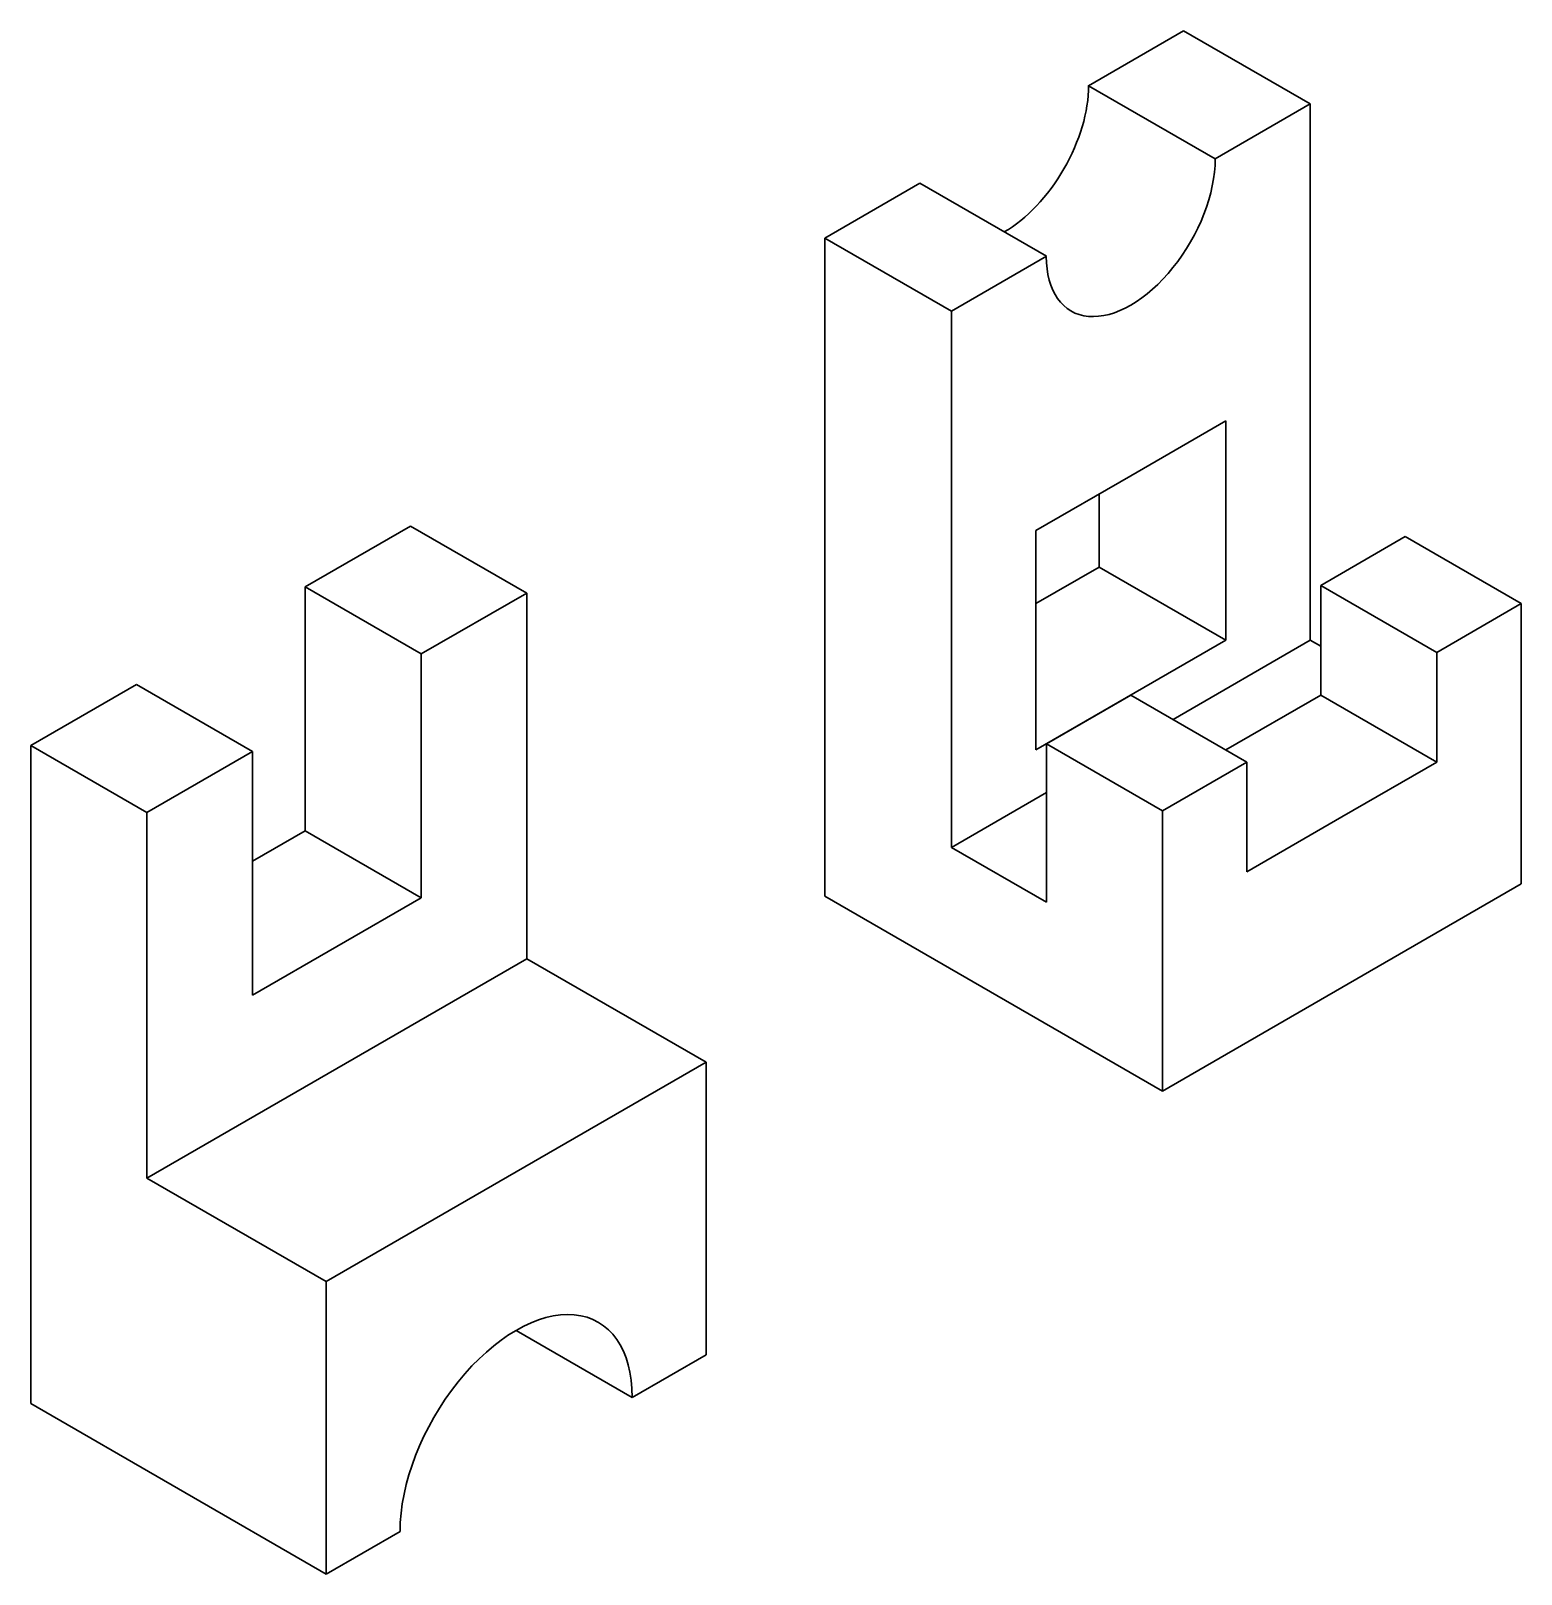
# Model space of a CAD drawing. Header units: millimetres. Extents: x 229 to 352, y 112 to 238.
import ezdxf

# ---------------------------------------------------------------- set-up
doc = ezdxf.new("R2010")
doc.units = ezdxf.units.MM
doc.layers.get('0').update_dxf_attribs({"color": 4, "lineweight": 30})

msp = doc.modelspace()

# ---------------------------------------------------------------- linework, layer by layer
for p, q in [((323.79, 238.46), (316, 233.96)), ((334.18, 232.46), (323.79, 238.46)), ((326.39, 227.96), (316, 233.96)), ((326.39, 227.96), (334.18, 232.46)), ((334.18, 232.46), (334.18, 188.46)), ((302.14, 225.96), (294.35, 221.46)), ((312.53, 219.96), (302.14, 225.96)), ((294.35, 167.46), (294.35, 221.46)), ((294.35, 221.46), (304.74, 215.46)), ((304.74, 215.46), (312.53, 219.96)), ((304.74, 171.46), (304.74, 215.46)), ((327.26, 206.46), (319.46, 201.96)), ((327.26, 188.46), (327.26, 206.46)), ((319.46, 201.96), (311.67, 197.46)), ((316.86, 200.46), (316.86, 194.46)), ((251.69, 192.83), (260.35, 197.83)), ((269.88, 192.33), (260.35, 197.83)), ((311.67, 197.46), (311.67, 179.46)), ((335.05, 192.96), (341.98, 196.96)), ((351.5, 191.46), (341.98, 196.96)), ((316.86, 194.46), (311.67, 191.46)), ((327.26, 188.46), (316.86, 194.46)), ((251.69, 192.83), (251.69, 172.83)), ((261.22, 187.33), (251.69, 192.83)), ((344.58, 187.46), (335.05, 192.96)), ((335.05, 192.96), (335.05, 183.96)), ((269.88, 192.33), (261.22, 187.33)), ((269.88, 192.33), (269.88, 162.33)), ((351.5, 191.46), (344.58, 187.46)), ((351.5, 168.46), (351.5, 191.46)), ((311.67, 179.46), (327.26, 188.46)), ((322.93, 181.96), (334.18, 188.46)), ((335.05, 187.96), (334.18, 188.46)), ((344.58, 187.46), (344.58, 178.46)), ((261.22, 187.33), (261.22, 167.33)), ((229.18, 179.83), (237.84, 184.83)), ((247.36, 179.33), (237.84, 184.83)), ((312.53, 179.96), (319.46, 183.96)), ((319.46, 183.96), (328.99, 178.46)), ((335.05, 183.96), (327.26, 179.46)), ((344.58, 178.46), (335.05, 183.96)), ((229.18, 125.83), (229.18, 179.83)), ((229.18, 179.83), (238.7, 174.33)), ((322.06, 174.46), (312.53, 179.96)), ((312.53, 179.96), (312.53, 166.96)), ((247.36, 179.33), (238.7, 174.33)), ((247.36, 179.33), (247.36, 159.33)), ((322.06, 174.46), (328.99, 178.46)), ((328.99, 178.46), (328.99, 169.46)), ((336.78, 173.96), (344.58, 178.46)), ((304.74, 171.46), (312.53, 175.96)), ((238.7, 174.33), (238.7, 144.33)), ((322.06, 151.46), (322.06, 174.46)), ((328.99, 169.46), (336.78, 173.96)), ((251.69, 172.83), (247.36, 170.33)), ((251.69, 172.83), (261.22, 167.33)), ((312.53, 166.96), (304.74, 171.46)), ((322.06, 151.46), (351.5, 168.46)), ((261.22, 167.33), (247.36, 159.33)), ((322.06, 151.46), (294.35, 167.46)), ((238.7, 144.33), (269.88, 162.33)), ((269.88, 162.33), (284.6, 153.83)), ((253.43, 135.83), (284.6, 153.83)), ((284.6, 129.83), (284.6, 153.83)), ((253.43, 135.83), (238.7, 144.33)), ((253.43, 111.83), (253.43, 135.83)), ((278.54, 126.33), (269.01, 131.83)), ((284.6, 129.83), (278.54, 126.33)), ((253.43, 111.83), (229.18, 125.83)), ((259.49, 115.33), (253.43, 111.83))]:
    msp.add_line(p, q)
for centre, major_axis, start_param, end_param in [((309.07, 229.96), (-4.9, -8.49), 7.068583, 8.63938), ((319.46, 223.96), (-4.9, -8.49), 5.497787, 8.63938), ((269.01, 120.83), (-6.74, -11.67), 2.356194, 5.497787)]:
    msp.add_ellipse(centre, major_axis=major_axis, ratio=0.57735, start_param=start_param, end_param=end_param)

doc.saveas('drawing.dxf')
